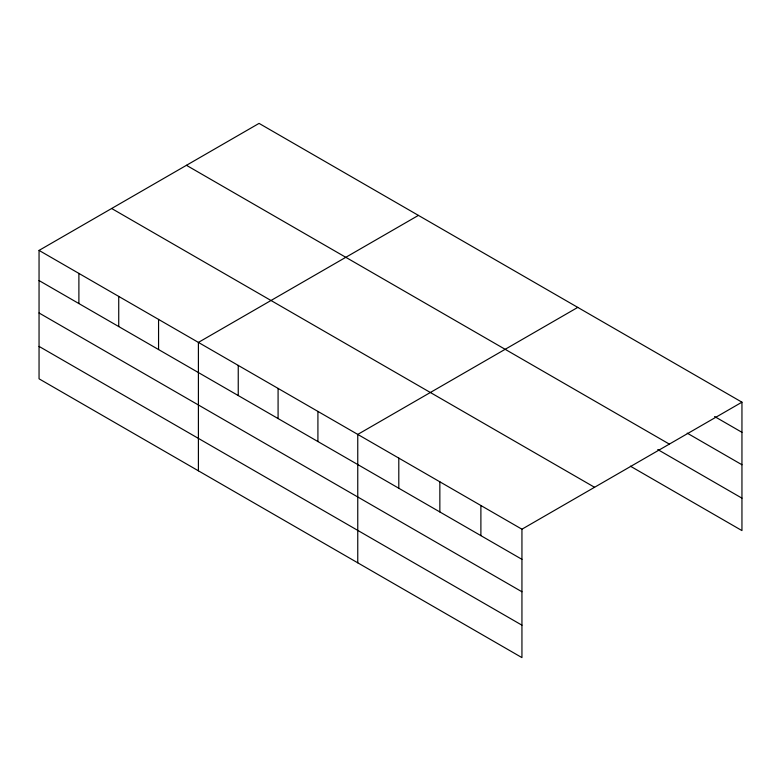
<?xml version="1.0" encoding="UTF-8"?>
<svg xmlns="http://www.w3.org/2000/svg" width="781" height="781" viewBox="0 0 781 781"><rect width="100%" height="100%" fill="white"/><g stroke="black" fill="none" stroke-linecap="round" stroke-linejoin="round"><path stroke-width="1.17" d="M521.942 591.773L521.942 529.206L39.05 250.408L39.05 378.814L521.942 657.612L521.942 591.773L39.05 312.976M630.394 466.179L741.95 530.592L741.95 402.186L259.058 123.388L39.05 250.408M418.411 215.39L198.403 342.41L198.403 470.816M577.764 307.392L357.757 434.412L357.757 562.818M521.942 529.206L741.95 402.186M714.586 416.527L741.95 432.323M687.221 433.152L741.95 464.754M186.454 165.308L669.346 444.106M657.758 449.553L741.95 498.161M111.654 208.498L594.546 487.285M39.05 280.555L521.942 559.342M39.05 346.393L521.942 625.181M480.891 505.512L480.891 535.649M439.849 481.809L439.849 511.945M398.798 458.115L398.798 488.252M317.916 411.411L317.916 441.558M278.085 388.411L278.085 418.557M238.244 365.41L238.244 395.557M158.563 319.409L158.563 349.556M118.732 296.409L118.732 326.556M78.891 273.409L78.891 303.555"/></g></svg>
